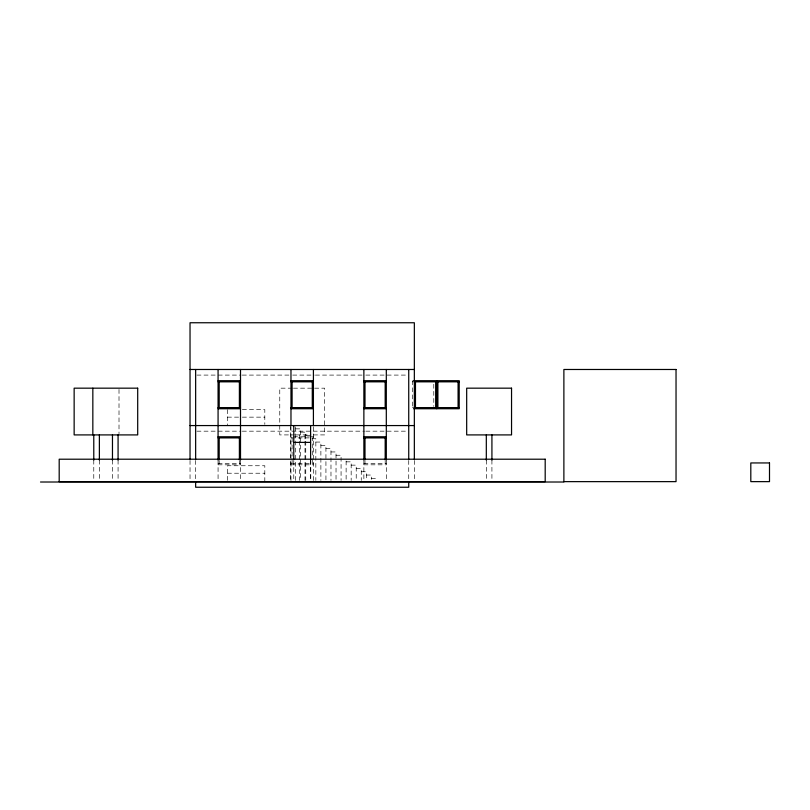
<?xml version="1.0" encoding="UTF-8"?>
<svg xmlns="http://www.w3.org/2000/svg" width="810" height="810" viewBox="0 0 810 810"><rect width="100%" height="100%" fill="white"/><g stroke="black" fill="none" stroke-linecap="round" stroke-linejoin="round"><path stroke-width="0.61" stroke-dasharray="4.05 3.04" d="M196.911 375.091L241.036 375.091M242.301 375.091L291.478 375.091M292.734 375.091L314.169 375.091M315.434 375.091L364.611 375.091M365.867 375.091L407.481 375.091M412.472 381.824L413.596 381.824M292.228 388.172L279.764 388.172L279.764 434.909L294.718 434.909M293.473 388.172L313.409 388.172M314.655 388.172L324.628 388.172L324.628 434.909L312.164 434.909M412.472 407.612L413.596 407.612M242.372 409.678L264.809 409.678L264.809 424.359M227.428 417.15L241.127 417.15M242.372 417.15L264.809 417.15M295.65 428.865L300.692 428.865L300.692 480.401M196.911 431.173L241.036 431.173M242.301 431.173L364.611 431.173M365.867 431.173L407.481 431.173M300.692 432.155L305.745 432.155L305.745 480.401M295.964 434.909L310.918 434.909M305.745 435.456L310.787 435.456M293.473 436.772L308.428 436.772M309.673 436.772L313.409 436.772M290.972 437.896L310.918 437.896M313.409 437.896L312.285 437.896L312.285 457.549M312.052 438.757L315.839 438.757L315.839 480.401M315.839 442.058L320.882 442.058L320.882 480.401M320.882 445.358L325.934 445.358L325.934 480.421M325.934 448.649L330.976 448.649L330.976 480.421M330.976 451.95L336.029 451.95L336.029 480.401M336.029 455.25L341.071 455.25L341.071 480.421M346.123 461.842L351.165 461.842L351.165 480.462M218.072 463.695L240.509 463.695M290.972 463.695L313.409 463.695M363.872 463.695L386.309 463.695M218.072 464.818L240.509 464.818M290.972 464.818L313.409 464.818M363.872 464.818L386.309 464.818M351.165 465.142L356.218 465.142L356.218 480.462M356.218 468.443L361.26 468.443L361.26 480.441M361.26 471.744L366.302 471.744L366.302 480.401M227.428 473.222L264.809 473.222M366.302 475.045L371.355 475.045L371.355 479.439M371.355 478.335L376.397 478.335M491.923 460.171L491.923 480.37M486.314 460.171L486.314 480.37M433.785 384.274L433.785 406.387M414.345 460.455L414.345 480.391M412.472 380.7L412.472 408.736M408.736 460.455L408.736 480.391M386.309 460.455L386.309 480.441M385.185 461.234L385.185 463.695M364.996 461.234L364.996 463.695M363.872 460.455L363.872 480.441M346.123 460.981L346.123 480.421M313.409 426.809L313.409 480.441M312.285 458.784L312.285 463.695M310.787 460.201L310.787 480.391M310.605 460.455L310.605 480.411M304.995 434.909L304.995 439.962M304.995 441.227L304.995 480.37M299.386 434.909L299.386 439.962M299.386 441.227L299.386 480.37M295.65 426.809L295.65 480.391M293.777 460.455L293.777 480.411M292.096 437.896L292.096 457.549M292.096 458.784L292.096 463.695M290.972 426.809L290.972 481.636M290.608 425.564L290.608 480.391M264.809 481.636L264.809 465.75L227.428 465.75L227.428 481.636M240.509 460.455L240.509 480.441M239.385 461.234L239.385 463.695M227.428 409.678L227.428 425.564M219.196 461.234L219.196 463.695M218.072 460.455L218.072 480.441M195.645 460.455L195.645 480.391M190.036 460.455L190.036 481.636M119.009 389.438L119.009 433.644M118.078 460.171L118.078 480.37M112.468 460.171L112.468 480.37M99.377 460.171L99.377 480.37M93.778 460.171L93.778 480.37"/><path stroke-width="1.21" d="M190.036 369.481L414.345 369.481M218.072 380.7L240.509 380.7M290.972 380.7L313.409 380.7M363.872 380.7L386.309 380.7M413.728 380.7L459.209 380.7L459.209 408.736L413.728 408.736M218.072 381.824L240.509 381.824M290.972 381.824L313.409 381.824M363.872 381.824L386.309 381.824M414.345 381.824L459.209 381.824M218.072 407.612L240.509 407.612M290.972 407.612L313.409 407.612M363.872 407.612L386.309 407.612M414.345 407.612L459.209 407.612M218.072 408.736L240.509 408.736M290.972 408.736L313.409 408.736M363.872 408.736L386.309 408.736M190.036 425.564L414.345 425.564M218.072 436.772L240.509 436.772M363.872 436.772L386.309 436.772M218.072 437.896L240.509 437.896M363.872 437.896L386.309 437.896M293.777 442.382L310.605 442.382M40.5 482.011L563.881 482.011M491.923 434.909L491.923 460.171M486.314 434.909L486.314 460.171M458.085 381.824L458.085 407.612M437.896 381.824L437.896 407.612M436.772 380.7L436.772 408.736M435.658 381.824L435.658 407.612M415.469 381.824L415.469 407.612M414.345 459.209L414.345 322.755L190.036 322.755L190.036 459.209M408.736 369.481L408.736 459.209M408.736 481.636L408.736 487.245L195.645 487.245L195.645 481.636M386.309 369.481L386.309 460.009M385.185 381.824L385.185 407.612M385.185 437.896L385.185 460.009M364.996 381.824L364.996 407.612M364.996 437.896L364.996 460.009M363.872 369.481L363.872 460.009M313.409 369.481L313.409 425.564M312.285 381.824L312.285 407.612M310.605 425.564L310.605 459.553M293.777 425.564L293.777 459.553M292.096 381.824L292.096 407.612M290.972 369.481L290.972 425.564M240.509 369.481L240.509 460.009M239.385 381.824L239.385 407.612M239.385 437.896L239.385 460.009M219.196 381.824L219.196 407.612M219.196 437.896L219.196 460.009M218.072 369.481L218.072 460.009M195.645 369.481L195.645 459.209M118.078 434.909L118.078 460.171M112.468 434.909L112.468 460.171M99.377 434.909L99.377 460.171M93.778 434.909L93.778 460.171M92.836 388.172L92.836 434.909M676.036 369.481L563.881 369.481L563.881 481.636L676.036 481.636L676.036 369.481M137.7 388.172L74.145 388.172L74.145 434.909L137.7 434.909L137.7 388.172M511.545 388.172L466.681 388.172L466.681 434.909L511.545 434.909L511.545 388.172M545.191 459.209L59.191 459.209L59.191 481.636L545.191 481.636L545.191 459.209M769.5 462.945L750.809 462.945L750.809 481.636L769.5 481.636L769.5 462.945"/></g></svg>
